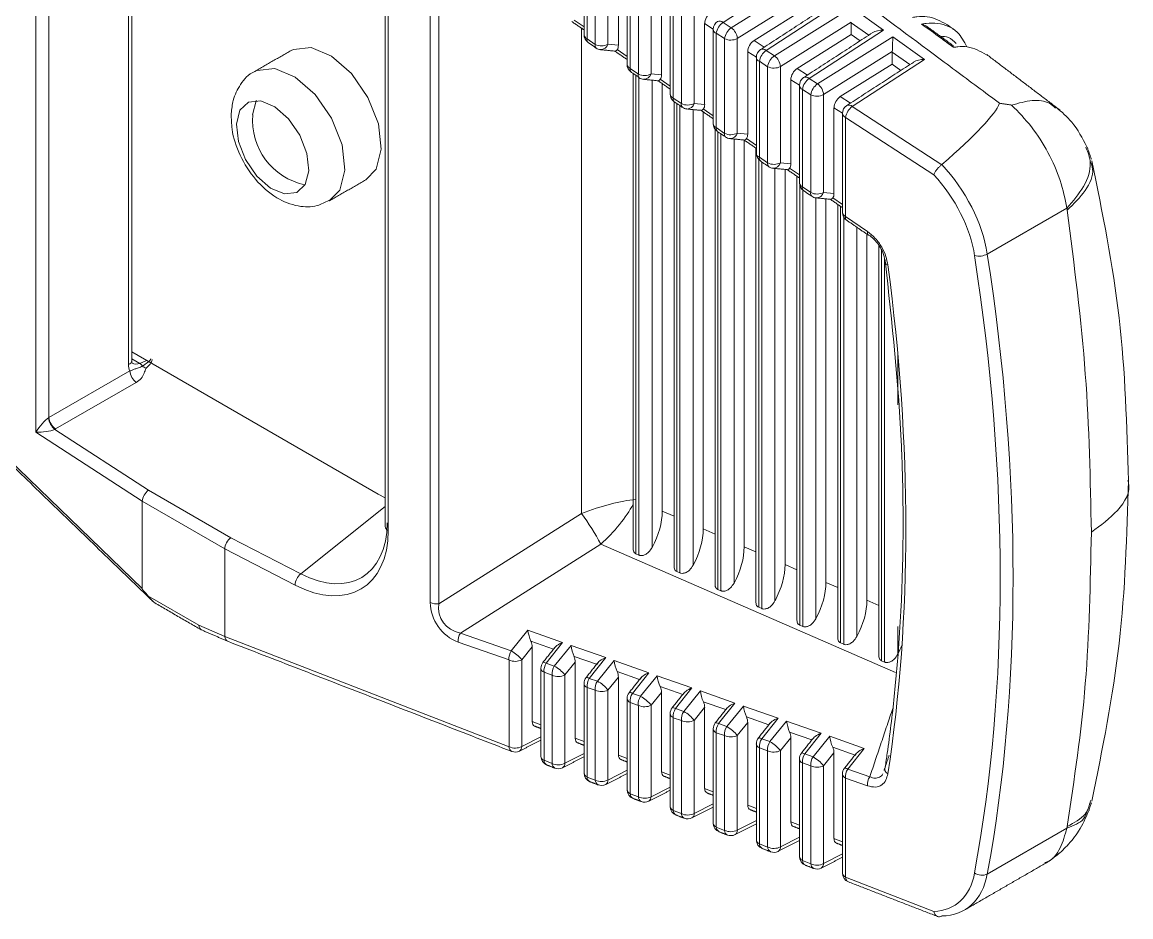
# Model space of a CAD drawing. Extents: x 12.1 to 108.7, y 1 to 80.4.
# Drawn here: x 24.029 to 25.216, y 7.085 to 8.044 of the extents above; entities that cross this region are included whole.
import ezdxf

# ---------------------------------------------------------------- set-up
doc = ezdxf.new("R2010")
doc.units = 0
doc.header["$MEASUREMENT"] = 0
doc.linetypes.add('SLD-Solid', pattern=[0])
doc.layers.get('0').update_dxf_attribs({"linetype": 'CONTINUOUS'})

msp = doc.modelspace()

# ---------------------------------------------------------------- linework, layer by layer
at = {"color": 7, "linetype": 'SLD-Solid', "lineweight": 15}
for p, q in [((24.0433, 7.6045), (24.0433, 8.4043)), ((24.0572, 8.3875), (24.0572, 7.6202)), ((24.1424, 7.677), (24.1424, 8.3379)), ((24.6336, 8.122), (24.6336, 8.026)), ((24.6423, 8.02), (24.6423, 8.1163)), ((24.656, 8.1165), (24.656, 8.0202)), ((24.4656, 7.4221), (24.4656, 8.1096)), ((24.4749, 8.1083), (24.4749, 7.4208)), ((24.6672, 8.0191), (24.6672, 8.1024)), ((24.8634, 8.0983), (24.7792, 8.0436)), ((24.6798, 8.092), (24.6798, 7.9942)), ((24.6885, 7.9882), (24.6885, 8.0863)), ((24.7022, 8.0865), (24.7022, 7.9884)), ((24.788, 8.0378), (24.8733, 8.0913)), ((24.4206, 8.0791), (24.4206, 7.4993)), ((24.8728, 8.0753), (24.7945, 8.0263)), ((24.7133, 7.9873), (24.7133, 8.0724)), ((24.9073, 8.0668), (24.8253, 8.0135)), ((24.7259, 8.0619), (24.7259, 7.9625)), ((24.7347, 7.9565), (24.7347, 8.0562)), ((24.7484, 8.0564), (24.7484, 7.9567)), ((24.8124, 8.0242), (24.8727, 8.062)), ((24.8342, 8.0078), (24.9171, 8.0597)), ((24.9171, 8.0597), (24.9511, 8.0353)), ((24.6196, 8.0461), (24.6303, 8.0388)), ((24.7595, 7.9556), (24.7595, 8.0423)), ((24.7687, 8.0363), (24.7595, 8.0423)), ((24.7792, 8.0436), (24.788, 8.0378)), ((24.9166, 8.0438), (24.8407, 7.9963)), ((24.9166, 8.0438), (24.9166, 8.0432)), ((24.9166, 8.0432), (24.9166, 8.0305)), ((24.9352, 8.0298), (24.9166, 8.0432)), ((24.6276, 7.5174), (24.6276, 8.0374)), ((24.7808, 8.0262), (24.772, 8.0319)), ((24.772, 8.0319), (24.772, 7.9308)), ((24.8586, 7.9941), (24.9166, 8.0305)), ((24.9511, 8.0353), (24.8715, 7.9835)), ((24.8804, 7.9777), (24.961, 8.0282)), ((24.9166, 8.0305), (24.9259, 8.0238)), ((24.961, 8.0282), (24.995, 8.0038)), ((24.6336, 8.026), (24.6423, 8.02)), ((24.656, 8.0202), (24.6672, 8.0191)), ((24.7808, 7.9247), (24.7808, 8.0262)), ((24.7945, 8.0263), (24.7945, 7.9249)), ((24.8124, 8.0242), (24.8233, 8.0171)), ((24.6658, 8.0144), (24.6764, 8.007)), ((24.8057, 7.9238), (24.8057, 8.0122)), ((24.8149, 8.0063), (24.8057, 8.0122)), ((24.8253, 8.0135), (24.8342, 8.0078)), ((24.9604, 8.0123), (24.8869, 7.9662)), ((24.995, 8.0038), (24.9176, 7.9535)), ((24.9604, 8.0123), (24.9604, 8.0117)), ((24.9604, 8.0117), (24.9604, 7.9989)), ((24.9791, 7.9983), (24.9604, 8.0117)), ((24.6798, 7.9942), (24.6885, 7.9882)), ((24.827, 7.9961), (24.8182, 8.0019)), ((24.8182, 8.0019), (24.8182, 7.8991)), ((24.827, 7.893), (24.827, 7.9961)), ((24.8407, 7.9963), (24.8407, 7.8931)), ((24.8586, 7.9941), (24.8695, 7.9871)), ((24.9048, 7.9641), (24.9604, 7.9989)), ((24.9604, 7.9989), (24.9698, 7.9922)), ((24.6859, 7.9868), (24.6859, 7.4742)), ((24.6892, 7.4728), (24.6892, 7.9845)), ((24.7022, 7.9884), (24.7133, 7.9873)), ((24.7033, 7.9817), (24.7033, 7.4811)), ((24.712, 7.9826), (24.7226, 7.9753)), ((24.8519, 7.892), (24.8519, 7.9822)), ((24.861, 7.9762), (24.8519, 7.9822)), ((24.8715, 7.9835), (24.8804, 7.9777)), ((24.7141, 7.52), (24.7141, 7.9779)), ((24.8732, 7.966), (24.8643, 7.9718)), ((24.8643, 7.9718), (24.8643, 7.8673)), ((24.7259, 7.9625), (24.7347, 7.9565)), ((24.7297, 7.9566), (24.7297, 7.4552)), ((24.7484, 7.9567), (24.7595, 7.9556)), ((24.8732, 7.8612), (24.8732, 7.966)), ((24.8869, 7.9662), (24.8869, 7.8614)), ((24.9048, 7.9641), (24.9156, 7.957)), ((24.7331, 7.4537), (24.7331, 7.9543)), ((24.7472, 7.9502), (24.7472, 7.462)), ((24.7579, 7.5009), (24.7579, 7.9478)), ((24.7581, 7.9508), (24.7687, 7.9436)), ((24.898, 7.8603), (24.898, 7.9521)), ((24.9071, 7.9462), (24.898, 7.9521)), ((24.9176, 7.9535), (25.0134, 7.8911)), ((24.9104, 7.9418), (24.9104, 7.8356)), ((25.005, 7.8802), (24.9104, 7.9418)), ((24.772, 7.9308), (24.7808, 7.9247)), ((24.7736, 7.9265), (24.7736, 7.4361)), ((24.7769, 7.4346), (24.7769, 7.9242)), ((24.7945, 7.9249), (24.8057, 7.9238)), ((24.791, 7.9186), (24.791, 7.4429)), ((24.8018, 7.4818), (24.8018, 7.9176)), ((24.8043, 7.9191), (24.8149, 7.9118)), ((24.8174, 7.8967), (24.8174, 7.417)), ((24.8182, 7.8991), (24.827, 7.893)), ((24.8208, 7.4155), (24.8208, 7.894)), ((24.8348, 7.8871), (24.8348, 7.4238)), ((24.8407, 7.8931), (24.8519, 7.892)), ((24.8456, 7.4627), (24.8456, 7.886)), ((24.8505, 7.8873), (24.861, 7.8801)), ((24.8613, 7.8693), (24.8613, 7.3979)), ((24.8643, 7.8673), (24.8732, 7.8612)), ((24.8646, 7.3964), (24.8646, 7.8639)), ((24.8869, 7.8614), (24.898, 7.8603)), ((24.8787, 7.8556), (24.8787, 7.4047)), ((24.8894, 7.4436), (24.8894, 7.8545)), ((24.8967, 7.8556), (24.9071, 7.8484)), ((24.9051, 7.8465), (24.9051, 7.3788)), ((25.1475, 7.8446), (25.0622, 7.7954)), ((24.9084, 7.3773), (24.9084, 7.8349)), ((24.9104, 7.8356), (24.934, 7.8194)), ((24.9225, 7.824), (24.9225, 7.3857)), ((24.9333, 7.4245), (24.9333, 7.8166)), ((24.9489, 7.7996), (24.9489, 7.3597)), ((24.9523, 7.3582), (24.9523, 7.7903)), ((24.146, 7.6906), (24.41, 7.5381)), ((24.1546, 7.6783), (24.146, 7.6832)), ((24.9664, 7.6881), (24.9664, 7.634)), ((24.1619, 7.6814), (24.1546, 7.6783)), ((24.1438, 7.6701), (24.0572, 7.6202)), ((24.0643, 7.608), (24.1508, 7.6579)), ((24.1572, 7.437), (23.9645, 7.6234)), ((24.0568, 7.6199), (24.0572, 7.6202)), ((24.0433, 7.6045), (24.1572, 7.5305)), ((24.0634, 7.6075), (24.0643, 7.608)), ((24.1639, 7.5423), (24.0634, 7.6075)), ((24.2519, 7.4915), (24.1639, 7.5423)), ((24.1572, 7.437), (24.1572, 7.5305)), ((24.1572, 7.5305), (24.2456, 7.4795)), ((24.1572, 7.5305), (24.1572, 7.5305)), ((24.41, 7.5381), (24.4173, 7.5343)), ((24.4173, 7.525), (24.327, 7.4529)), ((24.6276, 7.5174), (24.4749, 7.4208)), ((24.7268, 7.5144), (24.7141, 7.52)), ((24.7706, 7.4953), (24.7579, 7.5009)), ((24.327, 7.4529), (24.2519, 7.4915)), ((24.4979, 7.3893), (24.6482, 7.4844)), ((24.6482, 7.4844), (24.9639, 7.347)), ((24.8145, 7.4762), (24.8018, 7.4818)), ((24.2456, 7.4795), (24.2456, 7.3856)), ((24.2456, 7.4795), (24.3209, 7.4408)), ((24.2456, 7.4795), (24.2456, 7.4795)), ((24.6859, 7.4742), (24.6892, 7.4728)), ((24.8583, 7.4571), (24.8456, 7.4627)), ((24.7297, 7.4552), (24.7331, 7.4537)), ((24.7736, 7.4361), (24.7769, 7.4346)), ((24.9022, 7.4381), (24.8894, 7.4436)), ((24.2179, 7.3977), (24.1631, 7.4293)), ((24.946, 7.419), (24.9333, 7.4245)), ((24.8174, 7.417), (24.8208, 7.4155)), ((24.2456, 7.3856), (24.2179, 7.3977)), ((24.8613, 7.3979), (24.8646, 7.3964)), ((24.2456, 7.3856), (24.2456, 7.3856)), ((24.55, 7.2676), (24.2456, 7.3856)), ((24.5524, 7.3702), (24.4979, 7.3893)), ((24.5524, 7.3702), (24.5702, 7.3923)), ((24.5702, 7.3923), (24.6074, 7.3792)), ((24.9664, 7.3963), (24.9664, 7.3666)), ((24.4954, 7.3796), (24.55, 7.3605)), ((24.5748, 7.3745), (24.5636, 7.3607)), ((24.5976, 7.3721), (24.5734, 7.3806)), ((24.5748, 7.3745), (24.5748, 7.2945)), ((24.6074, 7.3792), (24.5899, 7.357)), ((24.5985, 7.354), (24.6164, 7.3761)), ((24.6164, 7.3761), (24.6536, 7.363)), ((24.9051, 7.3788), (24.9084, 7.3773)), ((24.6438, 7.3559), (24.6196, 7.3644)), ((24.6536, 7.363), (24.636, 7.3408)), ((24.55, 7.2676), (24.55, 7.3605)), ((24.5636, 7.3607), (24.5636, 7.2677)), ((24.5899, 7.357), (24.5985, 7.354)), ((24.621, 7.3582), (24.6098, 7.3445)), ((24.621, 7.3582), (24.621, 7.2766)), ((24.6447, 7.3378), (24.6626, 7.3598)), ((24.6626, 7.3598), (24.6997, 7.3468)), ((24.9489, 7.3597), (24.9523, 7.3582)), ((24.5961, 7.3443), (24.5875, 7.3473)), ((24.5875, 7.3473), (24.5875, 7.253)), ((24.5961, 7.2497), (24.5961, 7.3443)), ((24.6098, 7.3445), (24.6098, 7.2498)), ((24.636, 7.3408), (24.6447, 7.3378)), ((24.6672, 7.342), (24.656, 7.3283)), ((24.6899, 7.3397), (24.6658, 7.3482)), ((24.6672, 7.342), (24.6672, 7.2587)), ((24.6997, 7.3468), (24.6822, 7.3246)), ((24.6909, 7.3216), (24.7088, 7.3436)), ((24.7088, 7.3436), (24.7458, 7.3306)), ((24.6423, 7.3281), (24.6336, 7.3311)), ((24.6336, 7.3311), (24.6336, 7.2351)), ((24.6423, 7.2318), (24.6423, 7.3281)), ((24.656, 7.3283), (24.656, 7.2319)), ((24.736, 7.3235), (24.712, 7.332)), ((24.7458, 7.3306), (24.7283, 7.3084)), ((24.7371, 7.3054), (24.7549, 7.3274)), ((24.7549, 7.3274), (24.792, 7.3144)), ((24.6885, 7.3119), (24.6798, 7.3149)), ((24.6798, 7.3149), (24.6798, 7.2172)), ((24.6822, 7.3246), (24.6909, 7.3216)), ((24.7133, 7.3258), (24.7022, 7.3121)), ((24.7133, 7.3258), (24.7133, 7.2408)), ((24.7822, 7.3073), (24.7581, 7.3158)), ((24.792, 7.3144), (24.7744, 7.2923)), ((24.6885, 7.2139), (24.6885, 7.3119)), ((24.7022, 7.3121), (24.7022, 7.214)), ((24.7283, 7.3084), (24.7371, 7.3054)), ((24.7595, 7.3096), (24.7484, 7.2958)), ((24.7595, 7.3096), (24.7595, 7.2229)), ((24.7832, 7.2892), (24.8011, 7.3112)), ((24.8011, 7.3112), (24.8381, 7.2982)), ((24.5748, 7.2945), (24.5842, 7.2909)), ((24.7347, 7.2957), (24.7259, 7.2987)), ((24.7259, 7.2987), (24.7259, 7.1993)), ((24.7347, 7.1959), (24.7347, 7.2957)), ((24.7484, 7.2958), (24.7484, 7.1961)), ((24.7744, 7.2923), (24.7832, 7.2892)), ((24.8057, 7.2934), (24.7945, 7.2796)), ((24.8283, 7.2911), (24.8043, 7.2995)), ((24.8057, 7.2934), (24.8057, 7.205)), ((24.8381, 7.2982), (24.8206, 7.2761)), ((24.8294, 7.273), (24.8473, 7.295)), ((24.8473, 7.295), (24.8842, 7.282)), ((24.7808, 7.2795), (24.772, 7.2826)), ((24.772, 7.2826), (24.772, 7.1815)), ((24.7808, 7.178), (24.7808, 7.2795)), ((24.7945, 7.2796), (24.7945, 7.1782)), ((24.8744, 7.2749), (24.8505, 7.2833)), ((24.8842, 7.282), (24.8667, 7.2599)), ((24.8756, 7.2567), (24.8935, 7.2788)), ((24.8935, 7.2788), (24.9304, 7.2658)), ((24.5636, 7.2677), (24.5842, 7.2782)), ((24.621, 7.2766), (24.6303, 7.273)), ((24.8206, 7.2761), (24.8294, 7.273)), ((24.8519, 7.2772), (24.8407, 7.2634)), ((24.8519, 7.2772), (24.8519, 7.1871)), ((24.9206, 7.2587), (24.8967, 7.2671)), ((24.6098, 7.2498), (24.6303, 7.2602)), ((24.6672, 7.2587), (24.6764, 7.2551)), ((24.827, 7.2633), (24.8182, 7.2664)), ((24.8182, 7.2664), (24.8182, 7.1636)), ((24.827, 7.1601), (24.827, 7.2633)), ((24.8407, 7.2634), (24.8407, 7.1603)), ((24.8667, 7.2599), (24.8756, 7.2567)), ((24.898, 7.261), (24.8869, 7.2472)), ((24.898, 7.261), (24.898, 7.1692)), ((24.9304, 7.2658), (24.9128, 7.2437)), ((24.5875, 7.253), (24.5961, 7.2497)), ((24.8732, 7.247), (24.8643, 7.2502)), ((24.8643, 7.2502), (24.8643, 7.1457)), ((24.8732, 7.1422), (24.8732, 7.247)), ((24.8869, 7.2472), (24.8869, 7.1424)), ((24.9364, 7.2354), (24.9128, 7.2437)), ((24.6336, 7.2351), (24.6423, 7.2318)), ((24.656, 7.2319), (24.6764, 7.2423)), ((24.7133, 7.2408), (24.7226, 7.2372)), ((24.9104, 7.234), (24.9104, 7.1278)), ((24.9104, 7.234), (24.934, 7.2257)), ((24.7022, 7.214), (24.7226, 7.2244)), ((24.7595, 7.2229), (24.7687, 7.2193)), ((24.6798, 7.2172), (24.6885, 7.2139)), ((24.7259, 7.1993), (24.7347, 7.1959)), ((24.7484, 7.1961), (24.7687, 7.2065)), ((24.8057, 7.205), (24.8149, 7.2014)), ((24.7945, 7.1782), (24.8149, 7.1885)), ((24.8519, 7.1871), (24.861, 7.1835)), ((24.772, 7.1815), (24.7808, 7.178)), ((25.1475, 7.1804), (25.0622, 7.1312)), ((24.8182, 7.1636), (24.827, 7.1601)), ((24.8407, 7.1603), (24.861, 7.1706)), ((24.898, 7.1692), (24.9071, 7.1656)), ((24.8869, 7.1424), (24.9071, 7.1527)), ((24.8643, 7.1457), (24.8732, 7.1422)), ((25.005, 7.0911), (24.9104, 7.1278))]:
    msp.add_line(p, q, dxfattribs=at)
at = {"color": 7, "linetype": 'SLD-Solid', "lineweight": 15, "flags": 128}
for points in [[(24.3966, 7.8749), (24.4076, 7.8863), (24.4131, 7.9078), (24.4101, 7.9348), (24.3989, 7.9632), (24.3813, 7.9887), (24.3599, 8.0075), (24.3381, 8.0166), (24.319, 8.0147), (24.3166, 8.0135)], [(24.2781, 7.9912), (24.2801, 7.9922), (24.2992, 7.9941), (24.321, 7.985), (24.3424, 7.9663), (24.36, 7.9408), (24.3712, 7.9123), (24.3742, 7.8853), (24.3687, 7.8639), (24.3575, 7.8523)], [(24.3357, 7.8846), (24.3336, 7.9032), (24.3259, 7.9227), (24.3138, 7.9403), (24.2991, 7.9532), (24.2841, 7.9594), (24.271, 7.9581), (24.2618, 7.9494), (24.258, 7.9347), (24.2601, 7.9161), (24.2678, 7.8966), (24.2799, 7.879), (24.2946, 7.8661), (24.3096, 7.8598), (24.3227, 7.8612), (24.3318, 7.8699), (24.3357, 7.8846)], [(24.2794, 7.9598), (24.2792, 7.9594), (24.2754, 7.9447)], [(24.9557, 7.7839), (24.9548, 7.7843), (24.954, 7.7847), (24.9533, 7.7853), (24.9528, 7.7859), (24.9526, 7.7865), (24.9525, 7.7871), (24.9525, 7.7878), (24.9528, 7.7885)], [(24.5899, 7.357), (24.5888, 7.3576), (24.5878, 7.3579), (24.587, 7.358), (24.5865, 7.358), (24.5863, 7.3578)], [(24.636, 7.3408), (24.6349, 7.3414), (24.6339, 7.3417), (24.6332, 7.3419), (24.6327, 7.3418), (24.6325, 7.3416)], [(24.6822, 7.3246), (24.681, 7.3252), (24.6801, 7.3255), (24.6793, 7.3257), (24.6788, 7.3256), (24.6786, 7.3254)], [(24.7283, 7.3084), (24.7272, 7.309), (24.7262, 7.3093), (24.7254, 7.3095), (24.7249, 7.3094), (24.7247, 7.3092)], [(24.7744, 7.2923), (24.7733, 7.2928), (24.7723, 7.2931), (24.7716, 7.2933), (24.7711, 7.2932), (24.7709, 7.2931)], [(24.8206, 7.2761), (24.8194, 7.2766), (24.8185, 7.2769), (24.8177, 7.2771), (24.8172, 7.277), (24.817, 7.2769)], [(24.8667, 7.2599), (24.8656, 7.2604), (24.8646, 7.2608), (24.8638, 7.2609), (24.8633, 7.2608), (24.8631, 7.2607)], [(24.9093, 7.2445), (24.9095, 7.2446), (24.91, 7.2447), (24.9107, 7.2446), (24.9117, 7.2442), (24.9128, 7.2437)]]:
    msp.add_lwpolyline(points, dxfattribs=at)
at = {"color": 7, "linetype": 'SLD-Solid', "lineweight": 15}
for centre, radius, start, end in [((24.7787, 8.0362), 0.01, 123.0323, 180), ((24.7902, 8.0287), 0.0185, 126.6244, 170.1998), ((24.7755, 8.0396), 0.00546, 46.9471, 113.934), ((24.6403, 8.0303), 0.01, 180, 235.4819), ((24.6355, 8.0308), 0.00516, 186.0033, 249.3079), ((24.7737, 8.0366), 0.00502, 184.9445, 250.3667), ((24.799, 8.023), 0.0185, 126.6244, 170.1998), ((24.7782, 8.0247), 0.0165, 5.8547, 53.2352), ((24.6374, 8.0248), 0.00391, 163.0614, 225.9584), ((24.646, 8.0189), 0.00391, 163.0614, 225.9584), ((24.649, 8.034), 0.0155, 244.5107, 296.9457), ((24.649, 8.0243), 0.01, 235.4819, 264.2993), ((24.6481, 8.0226), 0.00822, 269.0444, 343.1329), ((24.7875, 8.0401), 0.0155, 244.5107, 296.9457), ((24.8216, 8.0095), 0.00546, 46.9471, 113.934), ((24.8249, 8.0061), 0.01, 123.0323, 180), ((24.8198, 8.0066), 0.00502, 184.9445, 250.3667), ((24.8364, 7.9987), 0.0185, 126.6244, 170.1998), ((24.8452, 7.993), 0.0185, 126.6244, 170.1998), ((24.8243, 7.9946), 0.0165, 5.8547, 53.2352), ((24.6864, 7.9985), 0.01, 180, 235.4819), ((24.6816, 7.9991), 0.00516, 186.0033, 249.3079), ((24.6835, 7.9931), 0.00391, 163.0614, 225.9584), ((24.8337, 8.0101), 0.0155, 244.5107, 296.9457), ((24.6922, 7.9871), 0.00391, 163.0614, 225.9584), ((24.6952, 8.0022), 0.0155, 244.5107, 296.9457), ((24.6952, 7.9925), 0.01, 235.4819, 264.2993), ((24.6943, 7.9908), 0.00822, 269.0444, 343.1329), ((24.871, 7.9761), 0.01, 123.0323, 180), ((24.8825, 7.9687), 0.0185, 126.6244, 170.1998), ((24.8677, 7.9795), 0.00546, 46.9471, 113.934), ((24.866, 7.9765), 0.00502, 184.9445, 250.3667), ((24.8914, 7.9629), 0.0185, 126.6244, 170.1998), ((24.8705, 7.9645), 0.0165, 5.8547, 53.2352), ((24.7326, 7.9668), 0.01, 180, 235.4819), ((24.7277, 7.9674), 0.00516, 186.0033, 249.3079), ((24.7296, 7.9614), 0.00391, 163.0614, 225.9584), ((24.7384, 7.9554), 0.00391, 163.0614, 225.9584), ((24.7413, 7.9705), 0.0155, 244.5107, 296.9457), ((24.7405, 7.959), 0.00822, 269.0444, 343.1329), ((24.8799, 7.98), 0.0155, 244.5107, 296.9457), ((24.346, 7.9388), 0.0708, 175.2398, 258.3074), ((24.7413, 7.9608), 0.01, 235.4819, 264.2993), ((24.9171, 7.9461), 0.01, 123.0323, 180), ((24.9121, 7.9465), 0.00502, 184.9445, 250.3667), ((24.9286, 7.9386), 0.0185, 126.6244, 170.1998), ((24.9139, 7.9497), 0.00527, 45.5764, 115.3047), ((24.7787, 7.9351), 0.01, 180, 235.4819), ((24.7739, 7.9356), 0.00516, 186.0033, 249.3079), ((24.7758, 7.9297), 0.00391, 163.0614, 225.9584), ((24.7846, 7.9236), 0.00391, 163.0614, 225.9584), ((24.7875, 7.9387), 0.0155, 244.5107, 296.9457), ((24.7875, 7.929), 0.01, 235.4819, 264.2993), ((24.7867, 7.9273), 0.00822, 269.0444, 343.1329), ((24.8249, 7.9034), 0.01, 180, 235.4819), ((24.82, 7.9039), 0.00516, 186.0033, 249.3079), ((24.8219, 7.8979), 0.00391, 163.0614, 225.9584), ((24.8308, 7.8918), 0.00391, 163.0614, 225.9584), ((24.8337, 7.907), 0.0155, 244.5107, 296.9457), ((24.8337, 7.8973), 0.01, 235.4819, 264.2993), ((24.8328, 7.8955), 0.00822, 269.0444, 343.1329), ((24.871, 7.8716), 0.01, 180, 235.4819), ((24.8661, 7.8722), 0.00516, 186.0033, 249.3079), ((24.868, 7.8662), 0.00391, 163.0614, 225.9584), ((24.8769, 7.8601), 0.00391, 163.0614, 225.9584), ((24.8799, 7.8752), 0.0155, 244.5107, 296.9457), ((24.879, 7.8638), 0.00822, 269.0444, 343.1329), ((24.8799, 7.8655), 0.01, 235.4819, 264.2993), ((24.9171, 7.8399), 0.01, 180, 235.4819), ((24.9121, 7.8403), 0.00502, 184.9445, 250.3667), ((24.9142, 7.8345), 0.00391, 163.0614, 225.9584), ((24.9377, 7.8183), 0.00391, 163.0614, 225.9584), ((24.9363, 7.8174), 0.00233, 236.2828, 272.3017), ((25.0532, 7.8117), 0.0186, 255.6316, 299.01), ((24.1408, 7.6819), 0.00516, 287.6325, 354.508), ((24.1476, 7.6685), 0.012, 34.8961, 54.5726), ((24.1663, 7.6858), 0.0137, 229.5402, 248.5213), ((24.162, 7.6725), 0.0184, 187.4741, 232.5259), ((24.0763, 7.6224), 0.0197, 187.2128, 229.0045), ((24.0754, 7.6226), 0.0184, 187.4741, 232.5259), ((24.4204, 7.3649), 0.2573, 27.6906, 36.3544), ((24.4223, 7.5041), 0.00506, 185.2937, 250.0175), ((24.3372, 7.4402), 0.0163, 128.7793, 177.8099), ((24.4723, 7.4362), 0.0156, 244.6834, 279.5489), ((24.5103, 7.3811), 0.0149, 146.4438, 185.6893), ((24.5648, 7.362), 0.0149, 146.4438, 185.6893), ((24.5331, 7.3359), 0.0394, 39.0379, 60.654), ((24.5566, 7.3745), 0.0155, 244.5107, 296.9457), ((24.5942, 7.3516), 0.01, 141.6473, 180), ((24.5892, 7.3521), 0.00502, 184.9445, 250.3667), ((24.6023, 7.3488), 0.0149, 146.4438, 185.6893), ((24.6109, 7.3458), 0.0149, 146.4438, 185.6893), ((24.5792, 7.3197), 0.0394, 39.0379, 60.654), ((24.6028, 7.3583), 0.0155, 244.5107, 296.9457), ((24.6403, 7.3354), 0.01, 141.6473, 180), ((24.6484, 7.3326), 0.0149, 146.4438, 185.6893), ((24.6353, 7.3359), 0.00502, 184.9445, 250.3667), ((24.6571, 7.3296), 0.0149, 146.4438, 185.6893), ((24.649, 7.3421), 0.0155, 244.5107, 296.9457), ((24.6254, 7.3035), 0.0394, 39.0379, 60.654), ((24.6864, 7.3192), 0.01, 141.6473, 180), ((24.6814, 7.3197), 0.00502, 184.9445, 250.3667), ((24.6946, 7.3164), 0.0149, 146.4438, 185.6893), ((24.7033, 7.3134), 0.0149, 146.4438, 185.6893), ((24.6716, 7.2872), 0.0394, 39.0379, 60.654), ((24.6952, 7.3259), 0.0155, 244.5107, 296.9457), ((24.7326, 7.303), 0.01, 141.6473, 180), ((24.7276, 7.3035), 0.00502, 184.9445, 250.3667), ((24.7407, 7.3002), 0.0149, 146.4438, 185.6893), ((24.7495, 7.2971), 0.0149, 146.4438, 185.6893), ((24.7178, 7.271), 0.0394, 39.0379, 60.654), ((24.7413, 7.3097), 0.0155, 244.5107, 296.9457), ((24.7787, 7.2868), 0.01, 141.6473, 180), ((24.7868, 7.284), 0.0149, 146.4438, 185.6893), ((24.7737, 7.2873), 0.00502, 184.9445, 250.3667), ((24.7956, 7.2809), 0.0149, 146.4438, 185.6893), ((24.7875, 7.2935), 0.0155, 244.5107, 296.9457), ((24.7639, 7.2548), 0.0394, 39.0379, 60.654), ((24.5566, 7.2816), 0.0155, 244.5107, 296.9457), ((24.5556, 7.2676), 0.00568, 180.1476, 242.6773), ((24.5583, 7.2675), 0.00535, 302.3816, 2.9598), ((24.8249, 7.2707), 0.01, 141.6473, 180), ((24.8198, 7.2711), 0.00502, 184.9445, 250.3667), ((24.833, 7.2678), 0.0149, 146.4438, 185.6893), ((24.8418, 7.2647), 0.0149, 146.4438, 185.6893), ((24.8101, 7.2386), 0.0394, 39.0379, 60.654), ((24.5566, 7.2719), 0.01, 248.8055, 296.9342), ((24.5942, 7.2573), 0.01, 180, 248.8055), ((24.5893, 7.2578), 0.00516, 186.0033, 249.3079), ((24.8337, 7.2773), 0.0155, 244.5107, 296.9457), ((24.871, 7.2545), 0.01, 141.6473, 180), ((24.8791, 7.2516), 0.0149, 146.4438, 185.6893), ((24.888, 7.2485), 0.0149, 146.4438, 185.6893), ((24.8563, 7.2224), 0.0394, 39.0379, 60.654), ((24.5932, 7.253), 0.00568, 180.1476, 242.6773), ((24.6028, 7.2637), 0.0155, 244.5107, 296.9457), ((24.6018, 7.2497), 0.00568, 180.1476, 242.6773), ((24.6028, 7.254), 0.01, 248.8055, 296.9342), ((24.6045, 7.2496), 0.00535, 302.3816, 2.9598), ((24.866, 7.2549), 0.00502, 184.9445, 250.3667), ((24.8799, 7.261), 0.0155, 244.5107, 296.9457), ((24.9171, 7.2383), 0.01, 141.6473, 180), ((24.9252, 7.2354), 0.0149, 146.4438, 185.6893), ((24.9583, 7.2438), 0.0058, 162.9004, 242.8216), ((24.6403, 7.2394), 0.01, 180, 248.8055), ((24.6355, 7.24), 0.00516, 186.0033, 249.3079), ((24.6393, 7.2351), 0.00568, 180.1476, 242.6773), ((24.649, 7.2458), 0.0155, 244.5107, 296.9457), ((24.648, 7.2318), 0.00568, 180.1476, 242.6773), ((24.6507, 7.2317), 0.00535, 302.3816, 2.9598), ((24.9123, 7.2388), 0.00516, 186.0033, 249.3079), ((24.9488, 7.2272), 0.0149, 146.4438, 185.6893), ((24.649, 7.2361), 0.01, 248.8055, 296.9342), ((24.6864, 7.2215), 0.01, 180, 248.8055), ((24.6816, 7.2221), 0.00516, 186.0033, 249.3079), ((24.6854, 7.2173), 0.00568, 180.1476, 242.6773), ((24.6952, 7.2278), 0.0155, 244.5107, 296.9457), ((24.6942, 7.2139), 0.00568, 180.1476, 242.6773), ((24.6952, 7.2181), 0.01, 248.8055, 296.9342), ((24.6968, 7.2138), 0.00535, 302.3816, 2.9598), ((24.7326, 7.2036), 0.01, 180, 248.8055), ((24.7277, 7.2042), 0.00516, 186.0033, 249.3079), ((24.7316, 7.1994), 0.00568, 180.1476, 242.6773), ((24.7413, 7.2099), 0.0155, 244.5107, 296.9457), ((24.7403, 7.196), 0.00568, 180.1476, 242.6773), ((24.743, 7.1958), 0.00535, 302.3816, 2.9598), ((24.7413, 7.2002), 0.01, 248.8055, 296.9342), ((24.7787, 7.1857), 0.01, 180, 248.8055), ((24.7739, 7.1863), 0.00516, 186.0033, 249.3079), ((24.7777, 7.1815), 0.00568, 180.1476, 242.6773), ((24.7875, 7.192), 0.0155, 244.5107, 296.9457), ((24.7865, 7.1781), 0.00568, 180.1476, 242.6773), ((24.7875, 7.1823), 0.01, 248.8055, 296.9342), ((24.7892, 7.1779), 0.00535, 302.3816, 2.9598), ((24.8249, 7.1679), 0.01, 180, 248.8055), ((24.82, 7.1684), 0.00516, 186.0033, 249.3079), ((24.8238, 7.1636), 0.00568, 180.1476, 242.6773), ((24.8337, 7.1741), 0.0155, 244.5107, 296.9457), ((24.8327, 7.1602), 0.00568, 180.1476, 242.6773), ((24.8354, 7.16), 0.00535, 302.3816, 2.9598), ((24.8337, 7.1644), 0.01, 248.8055, 296.9342), ((24.871, 7.15), 0.01, 180, 248.8055), ((24.8661, 7.1505), 0.00516, 186.0033, 249.3079), ((24.87, 7.1457), 0.00568, 180.1476, 242.6773), ((24.8799, 7.1562), 0.0155, 244.5107, 296.9457), ((24.8789, 7.1422), 0.00568, 180.1476, 242.6773), ((24.8799, 7.1465), 0.01, 248.8055, 296.9342), ((24.8815, 7.1421), 0.00535, 302.3816, 2.9598), ((24.9171, 7.1321), 0.01, 180, 248.8055), ((24.9123, 7.1326), 0.00516, 186.0033, 249.3079), ((24.916, 7.1277), 0.00554, 179.2501, 243.5748), ((25.0564, 7.1434), 0.0135, 234.4394, 295.5145)]:
    msp.add_arc(centre, radius, start, end, dxfattribs=at)
for centre, major_axis, ratio, start_param, end_param in [((24.7667, 8.0463), (0.00503, 0.00865), 0.586689, 0.839421, 2.351503), ((24.9506, 8.0279), (0.014, -0.0003), 0.527029, 1.548181, 2.485158), ((24.9605, 8.0208), (0.0004, 0.012), 0.026825, 3.925085, 5.373421), ((24.6597, 8.0232), (-0.00469, 0.00996), 0.580588, 3.41279, 4.030522), ((24.8128, 8.0162), (0.00503, 0.00865), 0.586689, 0.839421, 2.351503), ((24.6669, 8.0225), (0.00354, 0.00967), 0.277978, 3.070296, 3.818939), ((24.9945, 7.9964), (0.014, -0.0003), 0.527029, 1.548181, 2.485158), ((24.859, 7.9862), (0.00503, 0.00865), 0.586689, 0.839421, 2.351503), ((24.713, 7.9908), (0.00354, 0.00967), 0.277978, 3.070296, 3.818939), ((24.7059, 7.9915), (-0.00469, 0.00996), 0.580588, 3.41279, 4.030522), ((24.7521, 7.9597), (-0.00469, 0.00996), 0.580588, 3.41279, 4.030522), ((24.9052, 7.9561), (0.00503, 0.00865), 0.586689, 0.839421, 2.351503), ((23.4449, 6.9404), (1.6308, 1.0245), 0.0499, 5.97324, 6.214353), ((24.7592, 7.959), (0.00354, 0.00967), 0.277978, 3.070296, 3.818939), ((24.7982, 7.928), (-0.00469, 0.00996), 0.580588, 3.41279, 4.030522), ((24.8054, 7.9272), (0.00354, 0.00967), 0.277978, 3.070296, 3.818939), ((24.8516, 7.8955), (0.00354, 0.00967), 0.277978, 3.070296, 3.818939), ((24.8444, 7.8962), (-0.00469, 0.00996), 0.580588, 3.41279, 4.030522), ((24.9747, 7.8235), (-0.0646, 0.1012), 0.604584, 4.082188, 5.018809), ((24.9681, 7.8192), (-0.0596, 0.0926), 0.606975, 4.079515, 5.001048), ((24.8977, 7.8637), (0.00354, 0.00967), 0.277978, 3.070296, 3.818939), ((24.8906, 7.8644), (-0.00469, 0.00996), 0.580588, 3.41279, 4.030522), ((23.4085, 8.3149), (-1.2131, 1.885), 0.606975, 3.716007, 4.079515), ((23.4152, 8.3191), (-1.2181, 1.8937), 0.606848, 3.71615, 4.079658), ((23.3593, 8.3404), (-1.1759, 1.8255), 0.606958, 3.742743, 4.051772), ((24.0563, 7.6279), (0.1099, 0.055), 0.056076, 5.853129, 6.32583), ((24.0569, 7.6201), (0.1107, 0.0629), 0.11127, 5.875651, 6.249662), ((24.1616, 7.6863), (0.0143, 0.0206), 0.62527, 2.408059, 2.785992), ((24.1552, 7.6908), (0.0094, 0.0118), 0.653417, 3.242256, 3.971132), ((24.0508, 7.6083), (0.0095, 0.0123), 0.262244, 0.597902, 2.08156), ((24.0508, 7.6083), (0.0153, 0.0015), 0.233774, 4.17929, 5.662948), ((24.1645, 7.5345), (0.00523, 0.00853), 0.591402, 0.888066, 2.371596), ((24.6431, 7.5079), (0.0598, 0.0207), 0.225528, 0.707549, 1.754747), ((24.6431, 7.5079), (0.0439, 0.0459), 0.320773, 4.499237, 5.424437), ((24.6713, 7.4956), (0.0302, 0.0522), 0.581784, 4.770172, 5.495103), ((24.3268, 7.5561), (-0.0665, 0.1065), 0.60747, 2.343934, 3.907134), ((24.3202, 7.5518), (-0.0728, 0.1143), 0.605309, 2.338179, 3.901379), ((24.7151, 7.4765), (0.0302, 0.0522), 0.581784, 4.770172, 5.495103), ((24.2525, 7.4837), (0.00479, 0.00878), 0.563255, 0.858917, 2.342447), ((24.759, 7.4574), (0.0302, 0.0522), 0.581784, 4.770172, 5.495103), ((24.8028, 7.4384), (0.0302, 0.0522), 0.581784, 4.770172, 5.495103), ((24.2877, 7.3219), (0.1304, -0.1154), 0.036351, 3.173733, 3.474403), ((24.8466, 7.4193), (0.0302, 0.0522), 0.581784, 4.770172, 5.495103), ((24.5011, 7.4157), (-0.0222, 0.0333), 0.831459, 0.896071, 2.307597), ((24.8905, 7.4002), (0.0302, 0.0522), 0.581784, 4.770172, 5.495103), ((24.5078, 7.42), (0.0295, 0.0174), 0.875291, 2.521504, 3.93303), ((24.225, 7.4018), (0.00451, 0.00894), 0.611471, 2.321597, 3.176109), ((24.2525, 7.3898), (0.00381, 0.00925), 0.627458, 2.280628, 3.1544), ((24.5745, 7.3869), (-0.0033, 0.0116), 0.259069, 1.012856, 2.067267), ((24.5674, 7.378), (-0.00441, 0.00973), 0.616481, 4.078004, 4.695736), ((24.6117, 7.3738), (0.014, 0.0041), 0.443879, 1.75013, 2.804542), ((24.6207, 7.3706), (-0.0033, 0.0116), 0.259069, 1.012856, 2.067267), ((24.9343, 7.3811), (0.0302, 0.0522), 0.581784, 4.770172, 4.942478), ((24.6135, 7.3618), (-0.00441, 0.00973), 0.616481, 4.078004, 4.695736), ((24.6579, 7.3576), (0.014, 0.0041), 0.443879, 1.75013, 2.804542), ((24.6669, 7.3544), (-0.0033, 0.0116), 0.259069, 1.012856, 2.067267), ((24.6597, 7.3456), (-0.00441, 0.00973), 0.616481, 4.078004, 4.695736), ((24.704, 7.3414), (0.014, 0.0041), 0.443879, 1.75013, 2.804542), ((24.713, 7.3382), (-0.0033, 0.0116), 0.259069, 1.012856, 2.067267), ((24.7059, 7.3294), (-0.00441, 0.00973), 0.616481, 4.078004, 4.695736), ((24.7501, 7.3252), (0.014, 0.0041), 0.443879, 1.75013, 2.804542), ((24.7592, 7.322), (-0.0033, 0.0116), 0.259069, 1.012856, 2.067267), ((24.7521, 7.3132), (-0.00441, 0.00973), 0.616481, 4.078004, 4.695736), ((24.7963, 7.309), (0.014, 0.0041), 0.443879, 1.75013, 2.804542), ((24.8054, 7.3058), (-0.0033, 0.0116), 0.259069, 1.012856, 2.067267), ((24.582, 7.2986), (0.00507, 0.00872), 0.578158, 2.358857, 3.232629), ((24.7982, 7.297), (-0.00441, 0.00973), 0.616481, 4.078004, 4.695736), ((24.8424, 7.2928), (0.014, 0.0041), 0.443879, 1.75013, 2.804542), ((24.8516, 7.2896), (-0.0033, 0.0116), 0.259069, 1.012856, 2.067267), ((24.8444, 7.2808), (-0.00441, 0.00973), 0.616481, 4.078004, 4.695736), ((24.8885, 7.2766), (0.014, 0.0041), 0.443879, 1.75013, 2.804542), ((24.8977, 7.2734), (-0.0033, 0.0116), 0.259069, 1.012856, 2.067267), ((24.6281, 7.2807), (0.00507, 0.00872), 0.578158, 2.358857, 3.232629), ((24.8906, 7.2646), (-0.00441, 0.00973), 0.616481, 4.078004, 4.695736), ((24.6743, 7.2628), (0.00507, 0.00872), 0.578158, 2.358857, 3.232629), ((24.9347, 7.2604), (0.014, 0.0041), 0.443879, 1.75013, 2.804542), ((24.7205, 7.2449), (0.00507, 0.00872), 0.578158, 2.358857, 3.232629), ((24.7667, 7.227), (0.00507, 0.00872), 0.578158, 2.358857, 3.232629), ((24.8128, 7.2091), (0.00507, 0.00872), 0.578158, 2.358857, 3.232629), ((24.859, 7.1912), (0.00507, 0.00872), 0.578158, 2.358857, 3.232629), ((24.9052, 7.1733), (0.00507, 0.00872), 0.578158, 2.358857, 3.232629), ((24.9681, 7.1905), (-0.0596, 0.0926), 0.606975, 2.794473, 3.716007), ((24.9747, 7.1948), (-0.0646, 0.1012), 0.604584, 2.782059, 3.71868)]:
    msp.add_ellipse(centre, major_axis=major_axis, ratio=ratio, start_param=start_param, end_param=end_param, dxfattribs=at)
for points, degree in [([(24.146, 7.6814), (24.146, 8.3356)], 1), ([(24.6303, 8.1263), (24.6303, 8.0303)], 1), ([(24.6764, 8.0962), (24.6764, 7.9985)], 1), ([(24.4173, 8.0834), (24.4173, 7.5036)], 1), ([(24.7226, 8.0662), (24.7226, 7.9668)], 1), ([(24.8958, 8.0642), (24.8194, 8.0145)], 1), ([(24.6171, 8.0446), (24.6303, 8.0355)], 1), ([(25.0256, 8.0187), (24.9981, 8.0388)], 1), ([(25.0281, 8.0346), (25.019, 8.0414)], 1), ([(24.7687, 8.0362), (24.7687, 7.9351)], 1), ([(24.9396, 8.0327), (24.8655, 7.9845)], 1), ([(24.6346, 8.022), (24.6433, 8.0161)], 1), ([(24.3166, 8.0135), (24.2777, 7.991)], 1), ([(24.648, 8.0143), (24.6635, 8.0128)], 1), ([(24.6633, 8.0128), (24.6764, 8.0038)], 1), ([(24.8149, 8.0061), (24.8149, 7.9034)], 1), ([(25.1403, 7.9494), (25.0616, 8.0091)], 1), ([(24.9835, 8.0011), (24.9117, 7.9545)], 1), ([(24.6808, 7.9903), (24.6895, 7.9843)], 1), ([(24.683, 7.9888), (24.683, 7.4795)], 1), ([(24.6942, 7.9826), (24.7097, 7.981)], 1), ([(24.7095, 7.9811), (24.7226, 7.9721)], 1), ([(24.861, 7.9761), (24.861, 7.8716)], 1), ([(24.7268, 7.9587), (24.7268, 7.4604)], 1), ([(24.7269, 7.9586), (24.7357, 7.9525)], 1), ([(25.0883, 7.955), (25.0754, 7.9569)], 1), ([(24.7404, 7.9508), (24.7559, 7.9493)], 1), ([(24.7557, 7.9493), (24.7687, 7.9403)], 1), ([(24.9071, 7.9461), (24.9071, 7.8399)], 1), ([(25.1475, 7.8446), (25.1455, 7.8545), (25.1415, 7.8742), (25.1279, 7.9044), (25.1101, 7.9326), (25.0956, 7.9475), (25.0883, 7.955)], 3), ([(24.7706, 7.9292), (24.7706, 7.4413)], 1), ([(24.773, 7.9268), (24.7819, 7.9208)], 1), ([(24.7865, 7.9191), (24.802, 7.9175)], 1), ([(24.8018, 7.9175), (24.8149, 7.9086)], 1), ([(24.8145, 7.9089), (24.8145, 7.4222)], 1), ([(25.1737, 7.8971), (25.1692, 7.9098)], 1), ([(24.8192, 7.8951), (24.828, 7.889)], 1), ([(24.8327, 7.8873), (24.8482, 7.8858)], 1), ([(24.848, 7.8858), (24.861, 7.8769)], 1), ([(25.0134, 7.8911), (25.0136, 7.8913)], 1), ([(24.3577, 7.8524), (24.3966, 7.8749)], 1), ([(24.8583, 7.8787), (24.8583, 7.4031)], 1), ([(24.8653, 7.8634), (24.8742, 7.8573)], 1), ([(24.8789, 7.8556), (24.8944, 7.854)], 1), ([(24.8942, 7.854), (24.9071, 7.8451)], 1), ([(24.9022, 7.8485), (24.9022, 7.384)], 1), ([(25.1478, 7.8424), (25.1475, 7.8446)], 1), ([(25.1737, 7.4974), (25.1726, 7.5534), (25.1704, 7.6653), (25.1554, 7.7834), (25.1478, 7.8424)], 3), ([(24.9115, 7.8317), (24.935, 7.8155)], 1), ([(24.946, 7.8048), (24.946, 7.3649)], 1), ([(23.9638, 7.6212), (24.1684, 7.4234)], 1), ([(25.1737, 7.4974), (25.1726, 7.4427), (25.1704, 7.3332), (25.1554, 7.2326), (25.1478, 7.1822)], 3), ([(24.1706, 7.4216), (24.2203, 7.3929)], 1), ([(24.2207, 7.3927), (24.2486, 7.3806)], 1), ([(24.2488, 7.3805), (24.553, 7.2625)], 1), ([(24.5988, 7.3736), (24.5863, 7.3578)], 1), ([(24.5842, 7.3516), (24.5842, 7.2573)], 1), ([(24.645, 7.3574), (24.6325, 7.3416)], 1), ([(24.6911, 7.3412), (24.6786, 7.3254)], 1), ([(24.6303, 7.3354), (24.6303, 7.2394)], 1), ([(24.6764, 7.3192), (24.6764, 7.2215)], 1), ([(24.7372, 7.325), (24.7247, 7.3092)], 1), ([(24.7226, 7.303), (24.7226, 7.2036)], 1), ([(24.7834, 7.3089), (24.7709, 7.2931)], 1), ([(24.961, 7.3087), (24.9364, 7.2354)], 1), ([(24.8295, 7.2927), (24.817, 7.2769)], 1), ([(24.5774, 7.2897), (24.5842, 7.287)], 1), ([(24.7687, 7.2868), (24.7687, 7.1857)], 1), ([(24.5612, 7.2629), (24.5842, 7.2746)], 1), ([(24.6235, 7.2718), (24.6303, 7.2691)], 1), ([(24.8149, 7.2707), (24.8149, 7.1679)], 1), ([(24.8756, 7.2765), (24.8631, 7.2607)], 1), ([(24.6073, 7.245), (24.6303, 7.2567)], 1), ([(24.9218, 7.2603), (24.9093, 7.2445)], 1), ([(24.9528, 7.2455), (24.9572, 7.2586)], 1), ([(24.5906, 7.248), (24.5992, 7.2446)], 1), ([(24.6697, 7.2539), (24.6764, 7.2513)], 1), ([(24.861, 7.2545), (24.861, 7.15)], 1), ([(24.9522, 7.2438), (24.9516, 7.2423)], 1), ([(24.9524, 7.2447), (24.9518, 7.2422)], 1), ([(24.6535, 7.2271), (24.6764, 7.2388)], 1), ([(24.7159, 7.236), (24.7226, 7.2334)], 1), ([(24.9071, 7.2383), (24.9071, 7.1321)], 1), ([(24.6367, 7.2301), (24.6454, 7.2267)], 1), ([(24.6997, 7.2092), (24.7226, 7.2209)], 1), ([(24.6828, 7.2122), (24.6916, 7.2088)], 1), ([(24.7621, 7.218), (24.7687, 7.2155)], 1), ([(25.171, 7.1992), (25.1737, 7.2076)], 1), ([(24.7459, 7.1913), (24.7687, 7.2029)], 1), ([(24.8082, 7.2001), (24.8149, 7.1976)], 1), ([(24.729, 7.1943), (24.7377, 7.1909)], 1), ([(24.7921, 7.1734), (24.8149, 7.185)], 1), ([(24.7751, 7.1764), (24.7839, 7.173)], 1), ([(24.8544, 7.1822), (24.861, 7.1797)], 1), ([(25.1478, 7.1822), (25.1475, 7.1804)], 1), ([(24.8382, 7.1555), (24.861, 7.1671)], 1), ([(24.9006, 7.1643), (24.9071, 7.1618)], 1), ([(24.8212, 7.1585), (24.8301, 7.1551)], 1), ([(24.8844, 7.1376), (24.9071, 7.1491)], 1), ([(24.8674, 7.1406), (24.8763, 7.1372)], 1), ([(25.0376, 7.0925), (25.1243, 7.1426)], 1), ([(24.9135, 7.1228), (25.009, 7.0857)], 1), ([(25.0134, 7.0861), (25.0136, 7.0863)], 1)]:
    msp.add_open_spline(points, degree=degree, dxfattribs=at)
for points, knots in [([(25.0754, 7.9569), (25.0715, 7.9598), (25.0517, 7.9745), (24.9689, 8.0362), (24.8092, 8.1549), (24.6638, 8.2608), (24.5823, 8.3202)], [0, 0, 0, 0, 0.024148, 0.120739, 0.507103, 1, 1, 1, 1]), ([(25.0189, 8.0412), (25.0123, 8.0449), (25.0028, 8.0502), (24.9892, 8.05), (24.9837, 8.0491), (24.982, 8.0489)], [0, 0, 0, 0, 0.611027, 0.885038, 1, 1, 1, 1]), ([(24.9919, 8.0417), (24.9935, 8.042), (24.9995, 8.043), (25.0135, 8.0427), (25.0303, 8.0363), (25.0373, 8.0231), (25.0404, 8.0173)], [0, 0, 0, 0, 0.073873, 0.278283, 0.686759, 1, 1, 1, 1]), ([(25.026, 8.0169), (25.0213, 8.0203), (25.01, 8.0286), (24.9986, 8.0368), (24.9919, 8.0417)], [0, 0, 0, 0, 0.412316, 1, 1, 1, 1]), ([(24.9919, 8.0417), (24.992, 8.0417), (24.9924, 8.0416), (24.9947, 8.0409), (24.9966, 8.0397), (24.9981, 8.0387)], [0, 0, 0, 0, 0.0183783, 0.2097018, 1, 1, 1, 1]), ([(25.029, 8.0208), (25.0264, 8.0234), (25.0218, 8.0283), (25.0149, 8.0286), (25.0118, 8.0287)], [0, 0, 0, 0, 0.5564138, 1, 1, 1, 1]), ([(25.0256, 8.0187), (25.0257, 8.0184), (25.026, 8.018), (25.026, 8.0171), (25.026, 8.0169), (25.026, 8.0169)], [0, 0, 0, 0, 0.77336, 0.980375, 1, 1, 1, 1]), ([(25.0614, 8.0089), (25.0549, 8.0126), (25.0458, 8.0178), (25.0327, 8.0178), (25.0276, 8.0171), (25.026, 8.0169)], [0, 0, 0, 0, 0.625465, 0.88326, 1, 1, 1, 1]), ([(24.2785, 7.9911), (24.278, 7.9909), (24.2712, 7.9887), (24.2619, 7.9775), (24.2542, 7.9619), (24.253, 7.9508), (24.2525, 7.946)], [0, 0, 0, 0, 0.028269, 0.39595, 0.741565, 1, 1, 1, 1]), ([(25.0883, 7.955), (25.0958, 7.957), (25.1108, 7.9612), (25.1269, 7.9593), (25.1333, 7.9536), (25.1354, 7.9517)], [0, 0, 0, 0, 0.401162, 0.802323, 1, 1, 1, 1]), ([(24.2525, 7.946), (24.2526, 7.9404), (24.2528, 7.9256), (24.261, 7.9006), (24.2778, 7.8741), (24.2997, 7.8549), (24.3226, 7.8459), (24.3429, 7.8453), (24.3529, 7.8507), (24.357, 7.8529)], [0, 0, 0, 0, 0.103277, 0.273888, 0.448186, 0.627315, 0.783015, 0.912913, 1, 1, 1, 1]), ([(25.169, 7.9102), (25.1641, 7.9195), (25.1555, 7.9359), (25.1419, 7.9476), (25.1361, 7.9526)], [0, 0, 0, 0, 0.570285, 1, 1, 1, 1]), ([(25.1475, 7.8446), (25.154, 7.8522), (25.1676, 7.8681), (25.1749, 7.8919), (25.17, 7.9044), (25.1678, 7.9098)], [0, 0, 0, 0, 0.344251, 0.712554, 1, 1, 1, 1]), ([(25.0134, 7.8911), (25.0126, 7.8905), (25.0111, 7.8893), (25.0088, 7.8868), (25.0068, 7.8841), (25.0056, 7.8819), (25.0051, 7.8807), (25.005, 7.8803), (25.005, 7.8802)], [0, 0, 0, 0, 0.219281, 0.438507, 0.659241, 0.882986, 0.98583, 1, 1, 1, 1]), ([(25.1478, 7.8424), (25.1548, 7.8493), (25.1693, 7.8635), (25.1773, 7.8827), (25.1736, 7.8921), (25.1725, 7.8949)], [0, 0, 0, 0, 0.396562, 0.822163, 1, 1, 1, 1]), ([(25.2134, 7.5527), (25.2117, 7.6111), (25.2083, 7.7273), (25.1855, 7.8396), (25.1742, 7.8954)], [0, 0, 0, 0, 0.502982, 1, 1, 1, 1]), ([(24.934, 7.8194), (24.9368, 7.8172), (24.9425, 7.8127), (24.9494, 7.8031), (24.954, 7.7931), (24.9551, 7.7868), (24.9557, 7.7839)], [0, 0, 0, 0, 0.261879, 0.524407, 0.77642, 1, 1, 1, 1]), ([(24.9528, 7.7885), (24.9521, 7.7913), (24.9509, 7.7964), (24.9469, 7.804), (24.942, 7.8104), (24.9383, 7.8135), (24.9364, 7.8151)], [0, 0, 0, 0, 0.295336, 0.524717, 0.75446, 1, 1, 1, 1]), ([(24.9528, 7.2455), (24.9536, 7.2505), (24.9573, 7.2755), (24.9677, 7.3602), (24.9723, 7.4488), (24.9719, 7.5398), (24.9698, 7.6317), (24.9601, 7.7216), (24.9528, 7.7885)], [0, 0, 0, 0, 0.029968, 0.149857, 0.5, 0.529967, 0.649857, 1, 1, 1, 1]), ([(24.1574, 7.6753), (24.1559, 7.6746), (24.1528, 7.6731), (24.1493, 7.6723), (24.1468, 7.6712), (24.1443, 7.6703), (24.1438, 7.6701)], [0, 0, 0, 0, 0.276385, 0.561762, 0.909296, 1, 1, 1, 1]), ([(24.1466, 7.6784), (24.1466, 7.6784), (24.1466, 7.6784), (24.1462, 7.6787), (24.146, 7.6806), (24.146, 7.6814)], [0, 0, 0, 0, 0.062946, 0.614589, 1, 1, 1, 1]), ([(24.1508, 7.6579), (24.1527, 7.6592), (24.1568, 7.6621), (24.1591, 7.6676), (24.1606, 7.6713), (24.1613, 7.673)], [0, 0, 0, 0, 0.305422, 0.682483, 1, 1, 1, 1]), ([(25.1737, 7.4974), (25.1837, 7.5048), (25.2046, 7.5202), (25.2163, 7.5413), (25.2129, 7.552), (25.2127, 7.5527)], [0, 0, 0, 0, 0.465357, 0.966382, 1, 1, 1, 1]), ([(25.1742, 7.2093), (25.1855, 7.2653), (25.2083, 7.3781), (25.2117, 7.4943), (25.2134, 7.5527)], [0, 0, 0, 0, 0.497074, 1, 1, 1, 1]), ([(24.7033, 7.4811), (24.7021, 7.4793), (24.7001, 7.4762), (24.6962, 7.4734), (24.693, 7.4723), (24.6906, 7.4723), (24.6896, 7.4727), (24.6892, 7.4728)], [0, 0, 0, 0, 0.345936, 0.577481, 0.767317, 0.928004, 1, 1, 1, 1]), ([(24.6859, 7.4742), (24.6853, 7.4746), (24.6841, 7.4753), (24.6831, 7.4772), (24.683, 7.4787), (24.683, 7.4795)], [0, 0, 0, 0, 0.338297, 0.676573, 1, 1, 1, 1]), ([(24.7297, 7.4552), (24.7291, 7.4555), (24.728, 7.4562), (24.727, 7.4581), (24.7269, 7.4596), (24.7268, 7.4604)], [0, 0, 0, 0, 0.338297, 0.676573, 1, 1, 1, 1]), ([(24.7472, 7.462), (24.746, 7.4602), (24.744, 7.4571), (24.74, 7.4543), (24.7368, 7.4532), (24.7345, 7.4532), (24.7334, 7.4536), (24.7331, 7.4537)], [0, 0, 0, 0, 0.3459358, 0.5774807, 0.767317, 0.928004, 1, 1, 1, 1]), ([(24.7736, 7.4361), (24.773, 7.4364), (24.7718, 7.4371), (24.7708, 7.439), (24.7707, 7.4405), (24.7707, 7.4413)], [0, 0, 0, 0, 0.338297, 0.676573, 1, 1, 1, 1]), ([(24.791, 7.4429), (24.7898, 7.4411), (24.7878, 7.438), (24.7839, 7.4352), (24.7806, 7.4341), (24.7783, 7.4341), (24.7773, 7.4345), (24.7769, 7.4346)], [0, 0, 0, 0, 0.3459358, 0.5774807, 0.767317, 0.928004, 1, 1, 1, 1]), ([(24.1631, 7.4293), (24.1642, 7.4281), (24.166, 7.426), (24.1685, 7.4231), (24.17, 7.4221), (24.1707, 7.4217)], [0, 0, 0, 0, 0.447449, 0.758428, 1, 1, 1, 1]), ([(24.8174, 7.417), (24.8168, 7.4173), (24.8156, 7.418), (24.8146, 7.4199), (24.8145, 7.4214), (24.8145, 7.4222)], [0, 0, 0, 0, 0.3382966, 0.6765735, 1, 1, 1, 1]), ([(24.8348, 7.4238), (24.8336, 7.422), (24.8317, 7.4189), (24.8277, 7.4161), (24.8245, 7.415), (24.8222, 7.415), (24.8211, 7.4154), (24.8208, 7.4155)], [0, 0, 0, 0, 0.3459358, 0.5774807, 0.767317, 0.928004, 1, 1, 1, 1]), ([(24.8613, 7.3979), (24.8607, 7.3982), (24.8595, 7.3989), (24.8585, 7.4008), (24.8584, 7.4024), (24.8583, 7.4031)], [0, 0, 0, 0, 0.338297, 0.676573, 1, 1, 1, 1]), ([(24.8787, 7.4047), (24.8775, 7.4029), (24.8755, 7.3998), (24.8715, 7.397), (24.8683, 7.3959), (24.866, 7.3959), (24.8649, 7.3963), (24.8646, 7.3964)], [0, 0, 0, 0, 0.3459358, 0.5774807, 0.767317, 0.928004, 1, 1, 1, 1]), ([(24.9225, 7.3857), (24.9213, 7.3838), (24.9193, 7.3807), (24.9154, 7.3779), (24.9122, 7.3768), (24.9098, 7.3768), (24.9088, 7.3772), (24.9084, 7.3773)], [0, 0, 0, 0, 0.345936, 0.577481, 0.767317, 0.928004, 1, 1, 1, 1]), ([(24.9051, 7.3788), (24.9045, 7.3791), (24.9033, 7.3798), (24.9023, 7.3817), (24.9022, 7.3833), (24.9022, 7.384)], [0, 0, 0, 0, 0.3382966, 0.6765735, 1, 1, 1, 1]), ([(24.9489, 7.3597), (24.9483, 7.36), (24.9472, 7.3608), (24.9462, 7.3626), (24.9461, 7.3642), (24.946, 7.3649)], [0, 0, 0, 0, 0.338297, 0.676573, 1, 1, 1, 1]), ([(24.9664, 7.3666), (24.9652, 7.3647), (24.9632, 7.3616), (24.9592, 7.3588), (24.956, 7.3577), (24.9537, 7.3577), (24.9526, 7.3581), (24.9523, 7.3582)], [0, 0, 0, 0, 0.345936, 0.577481, 0.767317, 0.928004, 1, 1, 1, 1]), ([(24.934, 7.2257), (24.9368, 7.225), (24.9425, 7.2236), (24.9494, 7.226), (24.954, 7.2313), (24.9551, 7.2363), (24.9557, 7.2387)], [0, 0, 0, 0, 0.261879, 0.524407, 0.77642, 1, 1, 1, 1]), ([(24.9504, 7.2387), (24.9503, 7.2386), (24.9496, 7.2367), (24.9468, 7.2347), (24.942, 7.2333), (24.9383, 7.2347), (24.9364, 7.2354)], [0, 0, 0, 0, 0.018517, 0.338008, 0.658002, 1, 1, 1, 1]), ([(25.1478, 7.1822), (25.1553, 7.1861), (25.1686, 7.193), (25.1715, 7.2047), (25.1728, 7.2098)], [0, 0, 0, 0, 0.562649, 1, 1, 1, 1]), ([(25.1241, 7.1424), (25.1279, 7.1448), (25.1359, 7.15), (25.1487, 7.1619), (25.1615, 7.1779), (25.1676, 7.1914), (25.1709, 7.1988)], [0, 0, 0, 0, 0.197154, 0.418621, 0.683874, 1, 1, 1, 1]), ([(25.1475, 7.1804), (25.1545, 7.1831), (25.166, 7.1875), (25.1685, 7.1964), (25.1695, 7.1999)], [0, 0, 0, 0, 0.612544, 1, 1, 1, 1]), ([(25.1475, 7.1804), (25.1454, 7.173), (25.1412, 7.1582), (25.1321, 7.1461), (25.1249, 7.1435), (25.1237, 7.143)], [0, 0, 0, 0, 0.455218, 0.910435, 1, 1, 1, 1]), ([(25.0134, 7.0861), (25.0126, 7.0858), (25.0111, 7.0852), (25.0088, 7.0856), (25.0068, 7.0871), (25.0056, 7.0891), (25.0051, 7.0905), (25.005, 7.0911), (25.005, 7.0911)], [0, 0, 0, 0, 0.219281, 0.438507, 0.659241, 0.882986, 0.98583, 1, 1, 1, 1])]:
    msp.add_open_spline(points, degree=3, knots=knots, dxfattribs=at)

doc.saveas('drawing.dxf')
